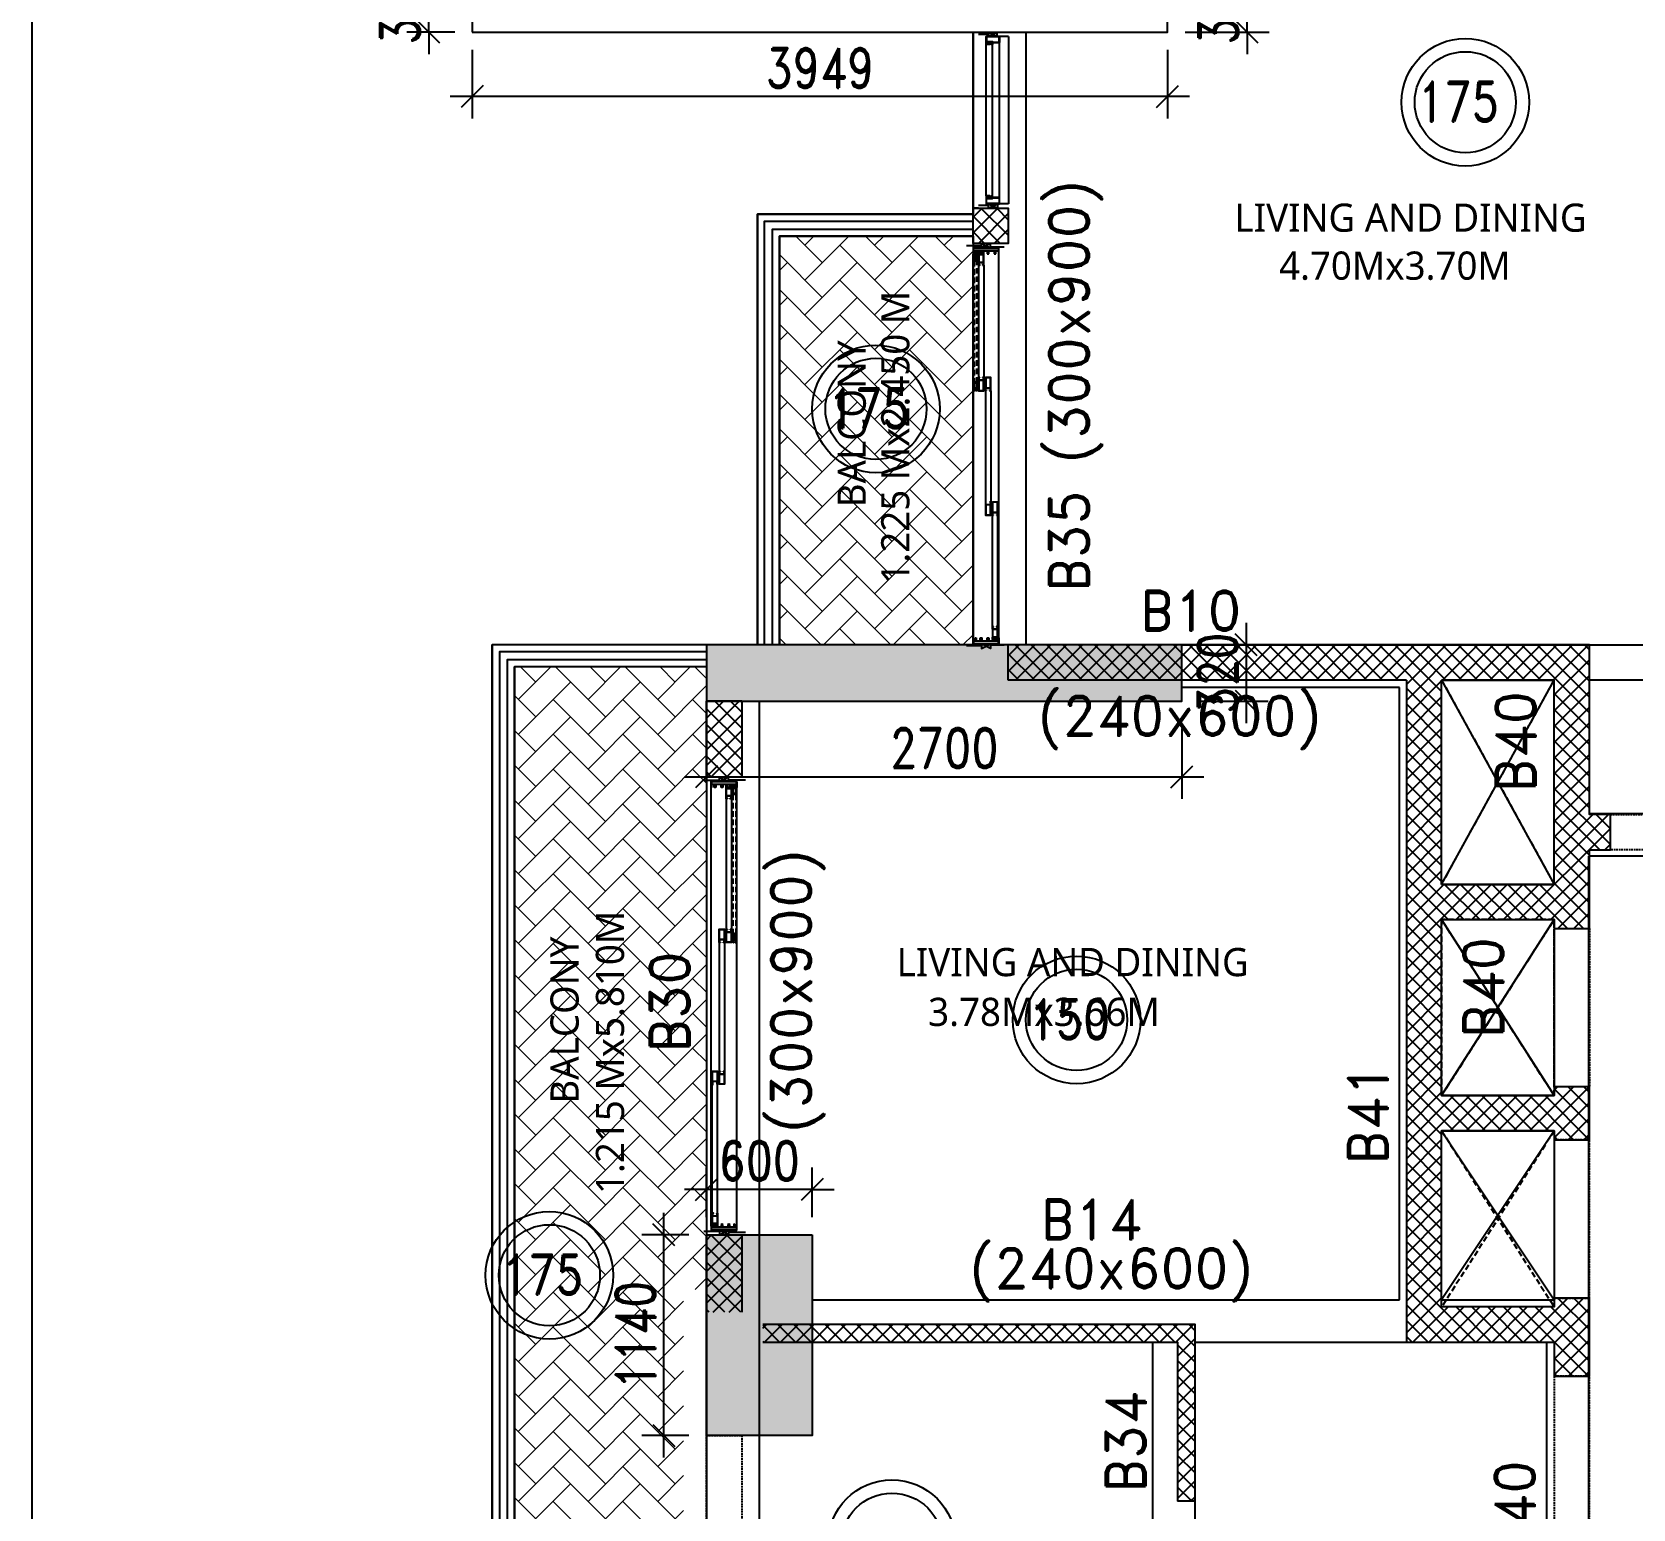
# Model space of a CAD drawing. Header units: millimetres. Extents: x 2061841 to 105821645, y -77612 to 48520811.
# Drawn here: x 105521977 to 105531068, y 48432969 to 48441357 of the extents above; entities that cross this region are included whole.
import ezdxf

# ---------------------------------------------------------------- set-up
doc = ezdxf.new("R2010")
doc.units = ezdxf.units.MM
doc.header["$LTSCALE"] = 10
doc.header["$MEASUREMENT"] = 0
doc.linetypes.add('$0$HIDDEN', pattern=[0.375, 0.25, -0.125])
doc.linetypes.add('HIDDEN2', pattern=[4.7625, 3.175, -1.5875])
for name, color, linetype in [('A-ANNO-LABL', 140, 'Continuous'), ('A-ELEV-HIDN', 54, 'HIDDEN2'), ('A-FLOR-HRAL', 200, 'Continuous'), ('A-GLAZ-FRAM', 74, 'Continuous'), ('A-WALL', 3, 'Continuous'), ('A-WALL-CILL', 140, 'Continuous'), ('A-WALL-FNSH', 8, 'Continuous'), ('A-WALL-PATT', 54, 'Continuous'), ('AS-COLS', 2, 'Continuous'), ('S-BEAM', 4, 'Continuous'), ('S-BEAMNO.', 4, 'Continuous'), ('S-CUTOUT', 6, 'Continuous'), ('S-OPENING', 6, 'Continuous'), ('S-slab thk.', 2, 'Continuous')]:
    doc.layers.add(name, color=color, linetype=linetype)
doc.layers.add('A-FIRE DOOR', color=1, linetype='Continuous', true_color=0xff0000)
doc.layers.add('S-Hatch Balcony', color=8, linetype='Continuous', lineweight=5)
doc.layers.add('S-STRCOL HATCH', color=33, linetype='Continuous', lineweight=9)
doc.styles.add('200', font='romand.shx', dxfattribs={"width": 0.8, "height": 225})
doc.styles.add('Lucida SU', font='l_10646.ttf')
doc.styles.add('RD', font='romand.shx', dxfattribs={"width": 0.9, "height": 225})
doc.dimstyles.new('GR1', dxfattribs={"dimtxt": 225, "dimasz": 125, "dimexe": 125, "dimexo": 100, "dimgap": 50, "dimtad": 1, "dimdec": 0, "dimzin": 3, "dimdsep": 46, "dimtxsty": '200', "dimblk1": 'OBLIQUE', "dimblk2": 'OBLIQUE', "dimsah": 1, "dimcen": 0.0625, "dimdle": 125, "dimclrd": 3, "dimclre": 3, "dimclrt": 2, "dimadec": 0, "dimazin": 0, "dimtfac": 1, "dimtdec": 0, "dimtix": 1, "dimtmove": 0, "dimatfit": 3, "dimfxl": 1, "dimtolj": 1, "dimtzin": 0, "dimarcsym": 0})
pattern_1 = [(135, (101674246.584, 48363983.805), (-44.9012806, -44.9012806), []), (225, (101674246.584, 48363983.805), (44.9012806, -44.9012806), [])]

# ---------------------------------------------------------------- blocks, each defined once
blk = doc.blocks.new('Alframe Door 3T+W')
for p, q in [((35, 145.7), (0, 145.7)), ((0, 145.7), (0, 0)), ((1.3, 2), (1.3, 143.7)), ((1.3, 143.7), (16.1, 143.7)), ((16.1, 143.7), (16.1, 2)), ((18, 129.5), (18, 144.2)), ((18, 144.2), (35, 144.2)), ((34.1, 129.5), (18, 129.5)), ((18, 90), (18, 119.5)), ((18, 119.5), (34.1, 119.5)), ((35, 144.2), (35, 145.7)), ((0, 0), (35, 0)), ((16.1, 2), (1.3, 2)), ((34.1, 90), (18, 90)), ((18, 50.5), (18, 80)), ((18, 80), (34.1, 80)), ((34.1, 50.5), (18, 50.5)), ((18, 16.9), (18, 40.5)), ((18, 40.5), (34.1, 40.5)), ((34.8, 16.9), (18, 16.9)), ((18, 1.5), (18, 11.1)), ((18, 11.1), (34.8, 11.1)), ((35, 1.5), (18, 1.5)), ((35, 0), (35, 1.5))]:
    blk.add_line(p, q)
for centre, start, end in [((22.8, 124.5), 336, 24), ((22.8, 85), 336, 24), ((22.8, 45.5), 336, 24), ((22.8, 14), 346.32448, 13.67552)]:
    blk.add_arc(centre, 12.3, start, end)
blk = doc.blocks.new('Alframe Win shutter wmesh')
for points in [[(7.5, -46), (7.5, 0), (4.5, 0), (4.5, -1.2), (6.2, -1.2), (6.2, -13.1), (-6.2, -13.1), (-6.2, -1.2), (-4.5, -1.2), (-4.5, 0), (-7.5, 0), (-7.5, -50), (-1, -50), (-1, -48), (-2, -48), (-2, -49), (-6.2, -49), (-6.2, -46)], [(6.2, -14.1), (-6.2, -14.1), (-6.2, -45), (6.2, -45)]]:
    blk.add_lwpolyline(points, close=True)
blk = doc.blocks.new('Al frame Door shutter 1')
blk.add_lwpolyline([(8, -60), (15, -60), (15, 15), (8, 15), (8, 13.5), (13.5, 13.5), (13.5, 0), (-13.5, 0), (-13.5, 13.5), (-8, 13.5), (-8, 15), (-15, 15), (-15, -60), (-8, -60), (-8, -58.5), (-13.5, -58.5), (-13.5, -45), (13.5, -45), (13.5, -58.5), (8, -58.5), (8, -60)])
blk.add_lwpolyline([(-13.5, -43.5), (13.5, -43.5), (13.5, -1.5), (-13.5, -1.5)], close=True)
blk = doc.blocks.new('Al frame Door shutter 2')
for p, q in [((-8, 75), (-15, 75)), ((-13.5, 60), (-13.5, 73.5)), ((-13.5, 73.5), (-8, 73.5)), ((13.5, 60), (-13.5, 60)), ((13.5, 58.5), (-13.5, 58.5)), ((-13.5, 58.5), (-13.5, 1.5)), ((-13.5, 1.5), (13.5, 1.5)), ((-8, 73.5), (-8, 75)), ((15, 75), (8, 75)), ((8, 75), (8, 73.5)), ((8, 73.5), (13.5, 73.5)), ((13.5, 73.5), (13.5, 60)), ((13.5, 1.5), (13.5, 58.5)), ((15, 34.5), (15, 75)), ((15, 34.5), (18.5, 34.5)), ((19, 33.2), (15, 33.2)), ((21.3, 37.3), (18.5, 34.5)), ((22.2, 36.4), (19, 33.2)), ((22.2, 36.4), (21.3, 37.3))]:
    blk.add_line(p, q)
blk.add_lwpolyline([(-15, 75), (-15, 0), (15, 0), (15, 33.2)])
blk = doc.blocks.new('*U696')
for p, q in [((49.9, 178.8), (2550.1, 178.8)), ((123.9, 172.6), (855, 172.6)), ((123.9, 142.6), (855, 142.6)), ((1661.1, 133.1), (930, 133.1)), ((1661.1, 103.1), (930, 103.1)), ((2476.1, 93.6), (1736.1, 93.6)), ((49.9, 33.1), (2541.1, 33.1)), ((2476.1, 63.6), (1736.1, 63.6))]:
    blk.add_line(p, q)
at = {"linetype": 'HIDDEN2'}
for p, q in [((1707.1, 54.6), (2505.1, 54.6)), ((2501.1, 39.6), (1711.1, 39.6))]:
    blk.add_line(p, q, dxfattribs=at)
at = {"color": 251}
for points in [[(25, 80.9), (0, 80.9), (25, 130.9), (0, 130.9), (25, 80.9), (25, 130.9)], [(2575, 80.9), (2600, 80.9), (2575, 130.9), (2600, 130.9), (2575, 80.9), (2575, 130.9)]]:
    blk.add_lwpolyline(points, dxfattribs=at)
at = {"layer": 'A-WALL-FNSH'}
for p, q in [((20, 130.9), (20, 220)), ((2580, 130.9), (2580, 220)), ((15, 80.9), (15, -15)), ((2585, 80.9), (2585, -15))]:
    blk.add_line(p, q, dxfattribs=at)
blk.add_blockref('Alframe Door 3T+W', (25, 33.1))
at = {"xscale": -1}
for name, p, rotation in [('Al frame Door shutter 1', (63.9, 157.6), 90), ('Al frame Door shutter 2', (930, 157.6), 90), ('Al frame Door shutter 2', (855, 118.1), 270), ('Al frame Door shutter 2', (1736.1, 118.1), 90), ('Al frame Door shutter 2', (1661.1, 78.6), 270), ('Al frame Door shutter 1', (2536.1, 78.6), 270), ('Alframe Win shutter wmesh', (2551.1, 47.1), 270)]:
    blk.add_blockref(name, p, dxfattribs=dict(at, rotation=rotation))
blk.add_blockref('Alframe Door 3T+W', (2575, 33.1), dxfattribs=at)
at = {"rotation": 90.00000000000001}
blk.add_blockref('Alframe Win shutter wmesh', (1661.1, 47.1), dxfattribs=at)
blk = doc.blocks.new('*U697')
for p, q in [((49.9, 168.2), (2250.1, 168.2)), ((123.9, 162), (756, 162)), ((123.9, 132), (756, 132)), ((1463.1, 122.5), (831, 122.5)), ((1463.1, 92.5), (831, 92.5)), ((49.9, 22.5), (2241.1, 22.5)), ((2176.1, 83), (1538.1, 83)), ((2176.1, 53), (1538.1, 53))]:
    blk.add_line(p, q)
at = {"linetype": 'HIDDEN2'}
for p, q in [((1509.1, 44), (2205.1, 44)), ((2201.1, 29), (1513.1, 29))]:
    blk.add_line(p, q, dxfattribs=at)
at = {"color": 251}
for points in [[(25, 70.4), (0, 70.4), (25, 120.4), (0, 120.4), (25, 70.4), (25, 120.4)], [(2275, 70.4), (2300, 70.4), (2275, 120.4), (2300, 120.4), (2275, 70.4), (2275, 120.4)]]:
    blk.add_lwpolyline(points, dxfattribs=at)
at = {"layer": 'A-WALL-FNSH'}
for p, q in [((20, 120.4), (20, 198.8)), ((2280, 120.4), (2280, 198.8)), ((15, 70.4), (15, -15)), ((2285, 70.4), (2285, -15))]:
    blk.add_line(p, q, dxfattribs=at)
blk.add_blockref('Alframe Door 3T+W', (25, 22.5))
at = {"xscale": -1}
for name, p, rotation in [('Al frame Door shutter 1', (63.9, 147), 90), ('Al frame Door shutter 2', (831, 147), 90), ('Al frame Door shutter 2', (756, 107.5), 270), ('Al frame Door shutter 2', (1538.1, 107.5), 90), ('Al frame Door shutter 2', (1463.1, 68), 270), ('Al frame Door shutter 1', (2236.1, 68), 270), ('Alframe Win shutter wmesh', (2251.1, 36.5), 270)]:
    blk.add_blockref(name, p, dxfattribs=dict(at, rotation=rotation))
blk.add_blockref('Alframe Door 3T+W', (2275, 22.5), dxfattribs=at)
at = {"rotation": 90.00000000000001}
blk.add_blockref('Alframe Win shutter wmesh', (1463.1, 36.5), dxfattribs=at)
blk = doc.blocks.new('Win clip')
for points in [[(14, 1.1), (14, 9), (17.6, 9), (17.6, 7.8), (18.8, 7.8), (18.8, 9), (20, 9), (20, 10.2), (0, 10.2), (0, 0), (3.4, 0), (3.4, -1.2), (2, -1.2), (2, -2.4), (4.6, -2.4), (4.6, 0), (16.8, 0), (16.8, -1.2), (15.4, -1.2), (15.4, -2.4), (18, -2.4), (18, 1.1)], [(1.2, 9), (12.7, 9), (12.7, 1.1), (1.2, 1.1)]]:
    blk.add_lwpolyline(points, close=True)
at = {"layer": 'Defpoints'}
blk.add_line((28, 2.7), (22, 2.7), dxfattribs=at)
blk = doc.blocks.new('*U698')
for p, q in [((70.2, 100.1), (940, 100.1)), ((60, 25.1), (940, 25.1)), ((70.4, 65.4), (940.2, 65.4))]:
    blk.add_line(p, q)
at = {"color": 251}
for p, q in [((0, 87.6), (25, 87.6)), ((25, 87.6), (0, 37.6)), ((0, 87.6), (25, 37.6)), ((25, 37.6), (0, 37.6)), ((1000, 87.6), (975, 87.6)), ((975, 87.6), (1000, 37.6)), ((1000, 87.6), (975, 37.6)), ((975, 37.6), (1000, 37.6))]:
    blk.add_line(p, q, dxfattribs=at)
for points in [[(62.5, 70.1), (62.5, 66.6), (55, 66.6), (55, 85.3), (58.8, 85.3), (58.8, 83.6), (60, 83.6), (60, 88.4), (58.8, 88.4), (58.8, 86.7), (55, 86.7), (55, 98.8), (58.8, 98.8), (58.8, 97.1), (60, 97.1), (60, 100.1), (25, 100.1), (25, 25.1), (60, 25.1), (60, 65.4), (70, 65.4), (70, 70.1)], [(937.5, 70.1), (937.5, 66.6), (945, 66.6), (945, 85.3), (941.2, 85.3), (941.2, 83.6), (940, 83.6), (940, 88.4), (941.2, 88.4), (941.2, 86.7), (945, 86.7), (945, 98.8), (941.2, 98.8), (941.2, 97.1), (940, 97.1), (940, 100.1), (975, 100.1), (975, 25.1), (940, 25.1), (940, 65.4), (930, 65.4), (930, 70.1)], [(69, 69.1), (67.8, 69.1), (67.8, 70.1), (70, 70.1), (67.8, 70.1), (67.8, 69.1), (69, 69.1), (69, 66.6), (63.5, 66.6), (63.5, 69.1)], [(931, 69.1), (932.2, 69.1), (932.2, 70.1), (930, 70.1), (932.2, 70.1), (932.2, 69.1), (931, 69.1), (931, 66.6), (936.5, 66.6), (936.5, 69.1)]]:
    blk.add_lwpolyline(points)
for points in [[(58.8, 26.3), (26.2, 26.3), (26.2, 98.9), (53.8, 98.9), (53.8, 65.4), (58.8, 65.4)], [(941.2, 26.3), (973.8, 26.3), (973.8, 98.9), (946.2, 98.9), (946.2, 65.4), (941.2, 65.4)], [(64.7, 80.1), (64.7, 79.1), (63.5, 79.1), (64.7, 79.1), (64.7, 80.1), (62.5, 80.1)], [(935.3, 80.1), (935.3, 79.1), (936.5, 79.1), (935.3, 79.1), (935.3, 80.1), (937.5, 80.1)]]:
    blk.add_lwpolyline(points, close=True)
at = {"layer": 'A-WALL-CILL'}
blk.add_line((975, -25), (25, -25), dxfattribs=at)
blk.add_lwpolyline([(0, 145.1), (0, 175.1), (1000, 175.1), (1000, 145.1)], dxfattribs=at)
at = {"layer": 'A-WALL-FNSH'}
for p, q in [((14.8, 87.6), (14.8, 145.1)), ((985.2, 87.6), (985.2, 145.1)), ((25, -25), (25, 35.1)), ((975, -25), (975, 35.1))]:
    blk.add_line(p, q, dxfattribs=at)
at = {"rotation": 270}
blk.add_blockref('Win clip', (60, 100.1), dxfattribs=at)
at = {"xscale": -1, "rotation": 90}
blk.add_blockref('Win clip', (940, 100.1), dxfattribs=at)
blk = doc.blocks.new('_Oblique')
at = {"color": 0, "linetype": 'ByBlock', "lineweight": -2}
blk.add_line((-0.5, -0.5), (0.5, 0.5), dxfattribs=at)
blk = doc.blocks.new('*D815')
at = {"layer": 'AS-COLS', "color": 3, "lineweight": -2, "transparency": 16777216}
for p, q in [((102762806.4, 48532640.8), (102762806.4, 48532923.6)), ((102763406.4, 48532640.8), (102763406.4, 48532923.6)), ((102762806.4, 48532798.6), (102762681.4, 48532798.6)), ((102763406.4, 48532798.6), (102762806.4, 48532798.6)), ((102763406.4, 48532798.6), (102763531.4, 48532798.6))]:
    blk.add_line(p, q, dxfattribs=at)
at = {"layer": 'Defpoints', "color": 0, "transparency": 16777216}
for p in [(102762806.4, 48532798.6), (102762806.4, 48532540.8, 0), (102763406.4, 48532540.8, 0)]:
    blk.add_point(p, dxfattribs=at)
at = {"layer": 'AS-COLS', "color": 3, "lineweight": -2, "transparency": 16777216, "xscale": 125, "yscale": 125, "zscale": 125}
blk.add_blockref('_Oblique', (102762806.4, 48532798.6), dxfattribs=at)
at = {"layer": 'AS-COLS', "color": 3, "lineweight": -2, "transparency": 16777216, "xscale": 125, "yscale": 125, "zscale": 125, "rotation": 180}
blk.add_blockref('_Oblique', (102763406.4, 48532798.6), dxfattribs=at)
at = {"layer": 'AS-COLS', "color": 2, "transparency": 16777216, "insert": (102763106.4, 48532961.1), "char_height": 225, "attachment_point": 5, "style": '200'}
blk.add_mtext('\\A1;600', dxfattribs=at)
blk = doc.blocks.new('*D816')
at = {"layer": 'AS-COLS', "color": 3, "lineweight": -2, "transparency": 16777216}
for p, q in [((102762565.2, 48531276.3), (102762565.2, 48532665.8)), ((102762706.4, 48532540.8), (102762440.2, 48532540.8)), ((102762706.4, 48531401.3), (102762440.2, 48531401.3))]:
    blk.add_line(p, q, dxfattribs=at)
at = {"layer": 'Defpoints', "color": 0, "transparency": 16777216}
for p in [(102762565.2, 48532540.8), (102762806.4, 48532540.8), (102762806.4, 48531401.3)]:
    blk.add_point(p, dxfattribs=at)
at = {"layer": 'AS-COLS', "color": 3, "lineweight": -2, "transparency": 16777216, "xscale": 125, "yscale": 125, "zscale": 125}
for p, rotation in [((102762565.2, 48532540.8), 90), ((102762565.2, 48531401.3), 270)]:
    blk.add_blockref('_Oblique', p, dxfattribs=dict(at, rotation=rotation))
at = {"layer": 'AS-COLS', "color": 2, "transparency": 16777216, "insert": (102762402.7, 48531971), "char_height": 225, "attachment_point": 5, "rotation": 90, "style": '200'}
blk.add_mtext('\\A1;1140', dxfattribs=at)
blk = doc.blocks.new('*D817')
at = {"layer": 'AS-COLS', "color": 3, "lineweight": -2, "transparency": 16777216}
for p, q in [((102762806.4, 48535415.6), (102762806.4, 48535017.7)), ((102765506.5, 48535415.6), (102765506.5, 48535017.7)), ((102762681.4, 48535142.7), (102765631.5, 48535142.7))]:
    blk.add_line(p, q, dxfattribs=at)
at = {"layer": 'Defpoints', "color": 0, "transparency": 16777216}
for p in [(102762806.4, 48535515.6), (102765506.5, 48535515.6), (102765506.5, 48535142.7)]:
    blk.add_point(p, dxfattribs=at)
at = {"layer": 'AS-COLS', "color": 3, "lineweight": -2, "transparency": 16777216, "xscale": 125, "yscale": 125, "zscale": 125, "rotation": 180}
blk.add_blockref('_Oblique', (102762806.4, 48535142.7), dxfattribs=at)
at = {"layer": 'AS-COLS', "color": 3, "lineweight": -2, "transparency": 16777216, "xscale": 125, "yscale": 125, "zscale": 125}
blk.add_blockref('_Oblique', (102765506.5, 48535142.7), dxfattribs=at)
at = {"layer": 'AS-COLS', "color": 2, "transparency": 16777216, "insert": (102764156.5, 48535305.2), "char_height": 225, "attachment_point": 5, "style": '200'}
blk.add_mtext('\\A1;2700', dxfattribs=at)
blk = doc.blocks.new('*D818')
at = {"layer": 'AS-COLS', "color": 3, "lineweight": -2, "transparency": 16777216}
for p, q in [((102765871.7, 48536016.3), (102765871.7, 48535446.3)), ((102765606.5, 48535891.3), (102765996.7, 48535891.3)), ((102765606.5, 48535571.3), (102765996.7, 48535571.3))]:
    blk.add_line(p, q, dxfattribs=at)
at = {"layer": 'Defpoints', "color": 0, "transparency": 16777216}
for p in [(102765506.5, 48535891.3), (102765506.5, 48535571.3), (102765871.7, 48535571.3)]:
    blk.add_point(p, dxfattribs=at)
at = {"layer": 'AS-COLS', "color": 3, "lineweight": -2, "transparency": 16777216, "xscale": 125, "yscale": 125, "zscale": 125}
for p, rotation in [((102765871.7, 48535891.3), 90), ((102765871.7, 48535571.3), 270)]:
    blk.add_blockref('_Oblique', p, dxfattribs=dict(at, rotation=rotation))
at = {"layer": 'AS-COLS', "color": 2, "transparency": 16777216, "insert": (102765709.2, 48535731.3), "char_height": 225, "attachment_point": 5, "rotation": 90, "style": '200'}
blk.add_mtext('\\A1;320', dxfattribs=at)
blk = doc.blocks.new('*D874')
at = {"layer": 'AS-COLS', "color": 3, "lineweight": -2, "transparency": 16777216}
for p, q in [((102761229, 48539691.3), (102761229, 48539816.3)), ((102761376.6, 48539691.3), (102761104, 48539691.3)), ((102761229, 48539371.3), (102761229, 48539691.3)), ((102761376.6, 48539371.3), (102761104, 48539371.3)), ((102761229, 48539371.3), (102761229, 48539246.3))]:
    blk.add_line(p, q, dxfattribs=at)
at = {"layer": 'Defpoints', "color": 0, "transparency": 16777216}
for p in [(102761229, 48539691.3), (102761476.6, 48539691.3), (102761476.6, 48539371.3)]:
    blk.add_point(p, dxfattribs=at)
at = {"layer": 'AS-COLS', "color": 3, "lineweight": -2, "transparency": 16777216, "xscale": 125, "yscale": 125, "zscale": 125}
for p, rotation in [((102761229, 48539691.3), 270), ((102761229, 48539371.3), 90)]:
    blk.add_blockref('_Oblique', p, dxfattribs=dict(at, rotation=rotation))
at = {"layer": 'AS-COLS', "color": 2, "transparency": 16777216, "insert": (102761066.5, 48539531.3), "char_height": 225, "attachment_point": 5, "rotation": 90, "style": '200'}
blk.add_mtext('\\A1;320', dxfattribs=at)
blk = doc.blocks.new('*D875')
at = {"layer": 'AS-COLS', "color": 3, "lineweight": -2, "transparency": 16777216}
for p, q in [((102761476.6, 48539271.3), (102761476.6, 48538879.8)), ((102765425.5, 48539271.3), (102765425.5, 48538879.8)), ((102765550.5, 48539004.8), (102761351.6, 48539004.8))]:
    blk.add_line(p, q, dxfattribs=at)
at = {"layer": 'Defpoints', "color": 0, "transparency": 16777216}
for p in [(102761476.6, 48539371.3), (102765425.5, 48539371.3), (102761476.6, 48539004.8)]:
    blk.add_point(p, dxfattribs=at)
at = {"layer": 'AS-COLS', "color": 3, "lineweight": -2, "transparency": 16777216, "xscale": 125, "yscale": 125, "zscale": 125, "rotation": 180}
blk.add_blockref('_Oblique', (102761476.6, 48539004.8), dxfattribs=at)
at = {"layer": 'AS-COLS', "color": 3, "lineweight": -2, "transparency": 16777216, "xscale": 125, "yscale": 125, "zscale": 125}
blk.add_blockref('_Oblique', (102765425.5, 48539004.8), dxfattribs=at)
at = {"layer": 'AS-COLS', "color": 2, "transparency": 16777216, "insert": (102763451.1, 48539167.3), "char_height": 225, "attachment_point": 5, "style": '200'}
blk.add_mtext('\\A1;3949', dxfattribs=at)
blk = doc.blocks.new('*D876')
at = {"layer": 'AS-COLS', "color": 3, "lineweight": -2, "transparency": 16777216}
for p, q in [((102765876.3, 48539691.3), (102765876.3, 48539816.3)), ((102765525.5, 48539691.3), (102766001.3, 48539691.3)), ((102765876.3, 48539371.3), (102765876.3, 48539691.3)), ((102765525.5, 48539371.3), (102766001.3, 48539371.3)), ((102765876.3, 48539371.3), (102765876.3, 48539246.3))]:
    blk.add_line(p, q, dxfattribs=at)
at = {"layer": 'Defpoints', "color": 0, "transparency": 16777216}
for p in [(102765425.5, 48539691.3), (102765876.3, 48539691.3), (102765425.5, 48539371.3)]:
    blk.add_point(p, dxfattribs=at)
at = {"layer": 'AS-COLS', "color": 3, "lineweight": -2, "transparency": 16777216, "xscale": 125, "yscale": 125, "zscale": 125}
for p, rotation in [((102765876.3, 48539691.3), 270), ((102765876.3, 48539371.3), 90)]:
    blk.add_blockref('_Oblique', p, dxfattribs=dict(at, rotation=rotation))
at = {"layer": 'AS-COLS', "color": 2, "transparency": 16777216, "insert": (102765713.8, 48539531.3), "char_height": 225, "attachment_point": 5, "rotation": 90, "style": '200'}
blk.add_mtext('\\A1;320', dxfattribs=at)
blk = doc.blocks.new('TOWER-A TYPICAL FLOOR FRAMING PLAN N')
at = {"layer": 'A-WALL-PATT'}
h = blk.add_hatch(dxfattribs=at)
h.set_pattern_fill('ANSI37', color=8, scale=20, angle=90)
h.set_pattern_definition([(135, (101749913.66, 47924886.76), (-44.9012806, -44.9012806), []), (225, (101749913.66, 47924886.76), (44.9012806, -44.9012806), [])])
h.paths.add_polyline_path([(102764520.7, 48538371.5), (102764320.7, 48538371.5), (102764320.7, 48538171.5), (102764320.8, 48538171.5), (102764520.8, 48538171.5)])
h = blk.add_hatch(dxfattribs=at)
h.set_pattern_fill('ANSI37', color=8, scale=20, angle=90)
h.set_pattern_definition([(135, (101714195.64, 48122568.903), (-44.9012806, -44.9012806), []), (225, (101714195.64, 48122568.903), (44.9012806, -44.9012806), [])])
h.paths.add_polyline_path([(102766981.4, 48534531.3), (102766981.4, 48535691.3), (102767620.6, 48535691.3), (102767620.6, 48534531.3)], flags=16)
h.paths.add_polyline_path([(102765581.4, 48531027.6), (102765581.4, 48532031.3), (102763126.4, 48532031.3), (102763126.4, 48531931.3), (102765481.4, 48531931.3), (102765481.4, 48531027.6)])
h.paths.add_polyline_path([(102766781.4, 48535691.3), (102766781.4, 48531931.3), (102767620.6, 48531931.3), (102767620.6, 48531737.5), (102767820.6, 48531737.5), (102767820.6, 48531931.3), (102767820.6, 48532181.3), (102767620.6, 48532181.3), (102767620.6, 48532131.3), (102766981.4, 48532131.3), (102766981.4, 48533131.3), (102767620.6, 48533131.3), (102767620.6, 48533081.3), (102767820.6, 48533081.3), (102767820.6, 48533381.3), (102767620.6, 48533381.3), (102767620.6, 48533331.3), (102766981.4, 48533331.3), (102766981.4, 48534331.3), (102767620.6, 48534331.3), (102767620.6, 48534281.3), (102767820.6, 48534281.3), (102767820.6, 48534727.6), (102767939.6, 48534727.6), (102767939.6, 48534927.6), (102767820.6, 48534927.6), (102767820.6, 48535891.3), (102764520.6, 48535891.3), (102764520.6, 48535691.3)])
h = blk.add_hatch(dxfattribs=at)
h.set_pattern_fill('ANSI37', color=8, scale=20, angle=90)
h.set_pattern_definition(pattern_1)
h.paths.add_polyline_path([(102762806.4, 48535571.3), (102763006.4, 48535571.3), (102763006.4, 48535140.8), (102762806.4, 48535140.8)])
h = blk.add_hatch(dxfattribs=at)
h.set_pattern_fill('ANSI37', color=8, scale=20, angle=90)
h.set_pattern_definition(pattern_1)
h.paths.add_polyline_path([(102762806.4, 48532540.8), (102762931.2, 48532540.8), (102762931.2, 48532540.8), (102762931.2, 48532540.8), (102763006.4, 48532540.8), (102763006.4, 48532101.3), (102762806.4, 48532101.3)])
at = {"layer": 'S-Hatch Balcony'}
h = blk.add_hatch(dxfattribs=at)
h.set_pattern_fill('AR-HBONE', color=256, scale=35, style=0)
h.set_pattern_definition([(45, (102220330.12, 48839689.95), (2e-14, 197.9899), [420, -140]), (135, (102220429.11, 48839788.94), (2e-14, 197.9899), [420, -140])])
h.paths.add_polyline_path([(102764320.7, 48538212.7), (102763220.6, 48538212.7), (102763220.6, 48535891.3), (102764320.7, 48535891.3)])
h = blk.add_hatch(dxfattribs=at)
h.set_pattern_fill('AR-HBONE', color=256, scale=35, style=0)
h.set_pattern_definition([(45, (102217514.66, 48829388.43), (2e-14, 197.9899), [420, -140]), (135, (102217613.66, 48829487.42), (2e-14, 197.9899), [420, -140])])
edge = h.paths.add_edge_path()
edge.add_line((102762806.7, 48535766.3), (102761715.7, 48535766.3))
edge.add_line((102761715.7, 48535766.3), (102761715.4, 48530081.3))
edge.add_line((102761715.4, 48530081.3), (102761751.1, 48530081.3))
edge.add_line((102761751.1, 48530081.3), (102761751.1, 48530081.3))
edge.add_line((102761751.1, 48530081.3), (102762676.1, 48530081.3))
edge.add_line((102762676.1, 48530081.3), (102762676.1, 48532230.1))
edge.add_line((102762676.1, 48532230.1), (102762806.4, 48532230.1))
edge.add_line((102762806.4, 48532230.1), (102762811.1, 48535766.3))
at = {"layer": 'S-STRCOL HATCH'}
h = blk.add_hatch(color=256, dxfattribs=at)
h.dxf.hatch_style = 1
h.paths.add_polyline_path([(102762806.4, 48535572), (102765506.5, 48535571.3), (102765506.5, 48535891.3), (102762806.4, 48535892)])
h = blk.add_hatch(color=256, dxfattribs=at)
h.dxf.hatch_style = 1
h.paths.add_polyline_path([(102763406.4, 48532540.8), (102763406.4, 48531401.3), (102762806.4, 48531402), (102762806.4, 48532540.8)])
at = {"layer": 'A-ELEV-HIDN'}
for p, q in [((102766981.4, 48534531.3, 0), (102767620.6, 48535691.3, 0)), ((102766981.4, 48535691.3, 0), (102767620.6, 48534531.3, 0)), ((102766981.4, 48533331.3, 0), (102767620.6, 48534331.3, 0)), ((102767620.6, 48533331.3, 0), (102766981.4, 48534331.3, 0)), ((102767620.6, 48533131.3, 0), (102766981.4, 48532131.3, 0)), ((102766981.4, 48533131.3, 0), (102767620.6, 48532131.3, 0))]:
    blk.add_line(p, q, dxfattribs=at)
at = {"layer": 'A-ELEV-HIDN', "ltscale": 0.3, "elevation": 0}
for points in [[(102767939.6, 48534927.6), (102769139.6, 48534927.6), (102769139.6, 48534727.6), (102767939.6, 48534727.6)], [(102767620.6, 48534281.3), (102767820.6, 48534281.3), (102767820.6, 48533381.3), (102767620.6, 48533381.3)], [(102767820.6, 48533081.3), (102767620.6, 48533081.3), (102767620.6, 48532181.3), (102767820.6, 48532181.3)], [(102767820.6, 48531737.5), (102767620.6, 48531737.5), (102767620.6, 48530537.5), (102767820.6, 48530537.5)], [(102762806.4, 48531401.3), (102763006.4, 48531401.3), (102763006.4, 48530081.3), (102762806.4, 48530081.3)]]:
    blk.add_lwpolyline(points, close=True, dxfattribs=at)
at = {"layer": 'A-ELEV-HIDN', "elevation": 0}
for points in [[(102766981.4, 48533331.3), (102767620.6, 48533331.3), (102767620.6, 48534331.3), (102766981.4, 48534331.3)], [(102766981.4, 48533131.3), (102767620.6, 48533131.3), (102767620.6, 48532131.3), (102766981.4, 48532131.3)]]:
    blk.add_lwpolyline(points, close=True, dxfattribs=at)
at = {"layer": 'A-FIRE DOOR'}
blk.add_lwpolyline([(102758976.4, 48553234.4), (102808052.2, 48553234.4), (102808052.2, 48519249.1), (102758976.4, 48519249.1)], close=True, dxfattribs=at)
at = {"layer": 'A-FLOR-HRAL', "color": 252, "elevation": 0}
for points in [[(102763095.6, 48535887.7), (102763095.6, 48538337.7), (102764320.6, 48538337.7)], [(102763135.6, 48535887.7), (102763135.6, 48538297.7), (102764320.6, 48538297.7)], [(102763180.6, 48535887.7), (102763180.6, 48538252.7), (102764320.6, 48538252.7)], [(102763220.6, 48535887.7), (102763220.6, 48538212.7), (102764320.6, 48538212.7)], [(102762807.1, 48535891.3), (102761590.4, 48535891.3), (102761590.4, 48530081.3)], [(102762807.1, 48535851.3), (102761630.4, 48535851.3), (102761630.4, 48530081.3)], [(102762807.1, 48535806.3), (102761675.4, 48535806.3), (102761675.4, 48530081.3)], [(102762807.1, 48535766.3), (102761715.4, 48535766.3), (102761715.4, 48530081.3)]]:
    blk.add_lwpolyline(points, dxfattribs=at)
at = {"layer": 'A-WALL', "color": 8}
for p, q in [((102767820.6, 48535891.3, 0), (102764520.6, 48535891.3)), ((102764520.6, 48535691.3), (102764520.6, 48535891.3)), ((102766781.4, 48535691.3, 0), (102764520.6, 48535691.3)), ((102766981.4, 48534531.3, 0), (102766981.4, 48535691.3, 0)), ((102766981.4, 48535691.3, 0), (102767620.6, 48535691.3, 0)), ((102767620.6, 48534531.3, 0), (102767620.6, 48535691.3, 0)), ((102763006.4, 48535571.3, 0), (102762806.4, 48535571.3, 0)), ((102767620.6, 48534531.3, 0), (102766981.4, 48534531.3, 0)), ((102765581.4, 48531027.6), (102765481.4, 48531027.6))]:
    blk.add_line(p, q, dxfattribs=at)
at = {"layer": 'A-WALL', "color": 8, "elevation": 0}
blk.add_lwpolyline([(102764418.5, 48538171.5), (102764320.6, 48538171.5), (102764320.6, 48538371.5), (102764520.6, 48538371.5), (102764520.6, 48538171.5)], close=True, dxfattribs=at)
for points in [[(102766781.4, 48535691.3), (102766781.4, 48531931.3), (102767620.6, 48531931.3), (102767620.6, 48531737.5), (102767820.6, 48531737.5), (102767820.6, 48531931.3), (102767820.6, 48532181.3), (102767620.6, 48532181.3), (102767620.6, 48532131.3), (102766981.4, 48532131.3), (102766981.4, 48533131.3), (102767620.6, 48533131.3), (102767620.6, 48533081.3), (102767820.6, 48533081.3), (102767820.6, 48533381.3), (102767620.6, 48533381.3), (102767620.6, 48533331.3), (102766981.4, 48533331.3), (102766981.4, 48534331.3), (102767620.6, 48534331.3), (102767620.6, 48534281.3), (102767820.6, 48534281.3), (102767820.6, 48534727.6), (102767939.6, 48534727.6), (102767939.6, 48534927.6), (102767820.6, 48534927.6), (102767820.6, 48535891.3)], [(102765581.4, 48531027.6), (102765581.4, 48532031.3), (102763126.4, 48532031.3)], [(102763126.4, 48531931.3), (102765481.4, 48531931.3), (102765481.4, 48531027.6)]]:
    blk.add_lwpolyline(points, dxfattribs=at)
at = {"layer": 'A-WALL', "color": 8}
for points in [[(102763006.4, 48535571.3), (102763006.4, 48535140.8), (102762806.4, 48535140.8), (102762806.4, 48535571.3)], [(102762806.4, 48532101.3), (102762806.4, 48532540.8), (102763006.4, 48532540.8), (102763006.4, 48532101.3)]]:
    blk.add_lwpolyline(points, dxfattribs=at)
at = {"layer": 'AS-COLS', "color": 1, "elevation": 0}
for points in [[(102761476.6, 48539371.3), (102765425.5, 48539371.3), (102765425.5, 48539691.3), (102761476.6, 48539691.3)], [(102763406.4, 48532540.8), (102763406.4, 48531401.3), (102762806.4, 48531401.3), (102762806.4, 48532540.8)]]:
    blk.add_lwpolyline(points, close=True, dxfattribs=at)
at = {"layer": 'AS-COLS', "color": 1}
blk.add_lwpolyline([(102762806.4, 48535571.3), (102765506.5, 48535571.3), (102765506.5, 48535891.3), (102762806.4, 48535891.3)], close=True, dxfattribs=at)
at = {"layer": 'S-BEAM'}
for p, q in [((102764320.7, 48539371.3, 0), (102764320.7, 48538337.7, 0)), ((102764320.7, 48538212.7, 0), (102764320.7, 48535891.3, 0)), ((102762806.4, 48535891.3), (102761590.4, 48535891.3)), ((102761590.4, 48530081.3, 0), (102761590.4, 48535891.3, 0)), ((102762806.4, 48535766.3, 0), (102761715.4, 48535766.3, 0)), ((102761715.4, 48530081.3, 0), (102761715.4, 48535766.3, 0)), ((102766981.4, 48534531.3, 0), (102766981.4, 48535691.3, 0)), ((102767620.6, 48535691.2, 0), (102766981.4, 48535691.2, 0)), ((102767620.6, 48534531.3, 0), (102767620.6, 48535691.2, 0)), ((102762806.4, 48535571.3), (102762806.4, 48529981.3)), ((102766981.4, 48534531.3, 0), (102767620.6, 48534531.3, 0)), ((102766981.4, 48533331.3, 0), (102766981.4, 48534331.3, 0)), ((102766981.4, 48534331.3, 0), (102767620.6, 48534331.3, 0)), ((102767620.6, 48534331.3, 0), (102767620.6, 48533331.3, 0)), ((102766981.4, 48532171.3, 0), (102766981.4, 48533131.3, 0)), ((102767620.6, 48533131.3, 0), (102767620.6, 48532171.3, 0)), ((102766981.4, 48532171.3, 0), (102767626, 48532171.3, 0))]:
    blk.add_line(p, q, dxfattribs=at)
at = {"layer": 'S-BEAM', "linetype": '$0$HIDDEN'}
for p, q in [((102764620.7, 48539371.3, 0), (102764620.7, 48535891.3, 0)), ((102765506.5, 48535891.3, 0), (102769270.6, 48535891.3, 0)), ((102765506.5, 48535651.3, 0), (102766741.4, 48535651.3, 0)), ((102766741.4, 48532171.3, 0), (102766741.4, 48535651.3, 0)), ((102767820.5, 48534931.2, 0), (102767820.6, 48535691.2, 0)), ((102769270.6, 48535691.2, 0), (102767820.6, 48535691.2, 0)), ((102763106.4, 48535571.3), (102763106.4, 48529621.3)), ((102769270.6, 48534931.2, 0), (102767820.5, 48534931.2, 0)), ((102767816, 48534691.2, 0), (102767816, 48530281.9, 0)), ((102769270.6, 48534691.2, 0), (102767816, 48534691.2, 0)), ((102763406.4, 48532171.3, 0), (102766741.4, 48532171.3, 0)), ((102763406.4, 48531931.3, 0), (102765341.4, 48531931.3, 0)), ((102765341.4, 48530282.4, 0), (102765341.4, 48531931.3, 0)), ((102765581.4, 48530282.4, 0), (102765581.4, 48531931.3, 0)), ((102765581.4, 48531931.3, 0), (102767576, 48531931.3, 0)), ((102767576, 48531931.3, 0), (102767576, 48530281.3, 0))]:
    blk.add_line(p, q, dxfattribs=at)
at = {"layer": 'S-BEAM', "elevation": 0}
for points in [[(102764320.7, 48538337.7), (102763095.6, 48538337.7), (102763095.6, 48535891.3)], [(102764320.6, 48538212.7), (102763220.6, 48538212.7), (102763220.6, 48535891.3)], [(102766981.4, 48533331.3), (102767620.6, 48533331.3)], [(102767620.6, 48533131.3), (102766981.4, 48533131.3)]]:
    blk.add_lwpolyline(points, dxfattribs=at)
at = {"layer": 'S-CUTOUT'}
for p, q in [((102766981.4, 48534531.3, 0), (102767620.6, 48535691.3, 0)), ((102766981.5, 48535691.2, 0), (102767620.6, 48534531.3, 0)), ((102766981.4, 48534331.3, 0), (102767620.6, 48533331.3, 0)), ((102766981.4, 48533331.3, 0), (102767620.6, 48534331.3, 0)), ((102766981.4, 48533131.3, 0), (102767620.6, 48532171.3, 0)), ((102767620.6, 48533131.3, 0), (102766981.4, 48532171.3, 0))]:
    blk.add_line(p, q, dxfattribs=at)
at = {"layer": 'S-slab thk.'}
for centre, radius in [((102767115.9, 48538972.8, 0), 362.3), ((102767115.9, 48538972.8, 0), 287.3), ((102763769.2, 48537231.3, 0), 362.3), ((102763769.2, 48537231.3, 0), 287.3), ((102764908.2, 48533761.6, 0), 362.3), ((102764908.2, 48533761.6, 0), 287.3), ((102761914.3, 48532311.2), 362.3), ((102761914.3, 48532311.2), 287.3), ((102763859.5, 48530787, 0), 362.3), ((102763859.5, 48530787, 0), 287.3)]:
    blk.add_circle(centre, radius, dxfattribs=at)
at = {"layer": 'A-GLAZ-FRAM', "color": 252}
for name, p, rotation in [('*U698', (102764495.9, 48538371.5, 0), 90.00318500873543), ('*U696', (102763012.2, 48532540.8), 90)]:
    blk.add_blockref(name, p, dxfattribs=dict(at, rotation=rotation))
at = {"layer": 'A-GLAZ-FRAM', "color": 252, "xscale": -1, "rotation": 270}
blk.add_blockref('*U697', (102764298.2, 48535871.5, 0), dxfattribs=at)
at = {"layer": 'A-ANNO-LABL', "color": 252, "style": 'Lucida SU'}
for s, p in [('LIVING AND DINING ', (102765804.9, 48538237.5, 207.4)), ('4.70Mx3.70M', (102766058.5, 48537965.1, 207.4)), ('LIVING AND DINING ', (102763886.3, 48534009.9, 207.4)), ('3.78Mx3.66M', (102764065.5, 48533727.2, 207.4))]:
    blk.add_text(s, height=160, dxfattribs=at).set_placement(p)
for s, p in [('1.225 Mx2.450 M', (102763958.6, 48536239.5, 207.4)), ('BALCONY', (102763711.4, 48536672.4, 207.4)), ('1.215 Mx5.810M', (102762338.4, 48532773, 207.4)), ('BALCONY', (102762080.6, 48533285.7, 207.4))]:
    blk.add_text(s, height=160, rotation=90, dxfattribs=at).set_placement(p)
at = {"layer": 'S-BEAMNO.', "color": 2, "style": 'RD'}
for s, rotation, p in [('(300x900)', 90.00028, (102764977.4, 48536926.3)), ('(240x600)', 0.00028, (102764692.8, 48535375.8, 0)), ('(300x900)', 90.00028, (102763399.5, 48533124.4, 0)), ('(240x600)', 0.00028, (102764305.2, 48532238.8, 0))]:
    blk.add_text(s, height=225, rotation=rotation, dxfattribs=at).set_placement(p)
at = {"layer": 'S-BEAMNO.', "color": 4, "style": 'RD'}
for s, rotation, p in [('B35', 90.00028, (102764978.4, 48536190.4, 0)), ('B10', 0.00028, (102765265.9, 48535973.4, 0)), ('B40', 90.00028, (102767513.8, 48535052.1, 0)), ('B40', 90.00028, (102767330.1, 48533655.4, 0)), ('B30', 90.00028, (102762709.9, 48533573.7)), ('B41', 90.00028, (102766674.7, 48532938.7, 0)), ('B14', 0.00028, (102764702.5, 48532516, 0)), ('B34', 90.00028, (102765299.8, 48531075.2, 0)), ('B40', 90.00028, (102767509.2, 48530683.7, 0))]:
    blk.add_text(s, height=225, rotation=rotation, dxfattribs=at).set_placement(p)
at = {"layer": 'S-slab thk.', "style": 'RD', "width": 0.8}
for s, p in [('175', (102766844.5, 48538864, 0)), ('175', (102763497.8, 48537122.5, 0)), ('150', (102764636.8, 48533652.7, 0)), ('175', (102761642.9, 48532202.4))]:
    blk.add_text(s, height=225, rotation=0.00028, dxfattribs=at).set_placement(p)
at = {"layer": 'AS-COLS', "color": 6}
for base, p1, p2, picture, middle in [((102761229, 48539691.3, 0), (102761476.6, 48539371.3, 0), (102761476.6, 48539691.3, 0), '*D874', (102761066.5, 48539531.3, 0)), ((102765876.3, 48539691.3, 0), (102765425.5, 48539371.3, 0), (102765425.5, 48539691.3, 0), '*D876', (102765713.8, 48539531.3, 0)), ((102762565.1565, 48532540.7841, 0), (102762806.4342, 48531401.277, 0), (102762806.4288, 48532540.7841, 0), '*D816', (102762402.6565, 48531971.0305, 0))]:
    dim = blk.add_linear_dim(base=base, p1=p1, p2=p2, angle=90, dimstyle='GR1', dxfattribs=at)
    dim.commit()
    dim.dimension.update_dxf_attribs({"geometry": picture, "text_midpoint": middle})
for base, p1, p2, picture, middle in [((102761476.6, 48539004.8, 0), (102765425.5, 48539371.3, 0), (102761476.6, 48539371.3, 0), '*D875', (102763451.1, 48539167.3, 0)), ((102765506.5, 48535142.7), (102762806.4, 48535515.6), (102765506.5, 48535515.6), '*D817', (102764156.5, 48535305.2)), ((102762806.4, 48532798.6), (102763406.4, 48532540.8, 0), (102762806.4, 48532540.8, 0), '*D815', (102763106.4, 48532961.1))]:
    dim = blk.add_linear_dim(base=base, p1=p1, p2=p2, dimstyle='GR1', dxfattribs=at)
    dim.commit()
    dim.dimension.update_dxf_attribs({"geometry": picture, "text_midpoint": middle})
dim = blk.add_linear_dim(base=(102765871.7, 48535571.3), p1=(102765506.5, 48535891.3), p2=(102765506.5, 48535571.3), angle=90, dimstyle='GR1', dxfattribs=at)
dim.commit()
dim.dimension.update_dxf_attribs({"geometry": '*D818', "text_midpoint": (102765871.7, 48535731.3), "dimtype": 128})

msp = doc.modelspace()

# ---------------------------------------------------------------- block references
at = {"layer": 'S-OPENING'}
msp.add_blockref('TOWER-A TYPICAL FLOOR FRAMING PLAN N', (2763000.3, -98014.7), dxfattribs=at)

doc.saveas('drawing.dxf')
